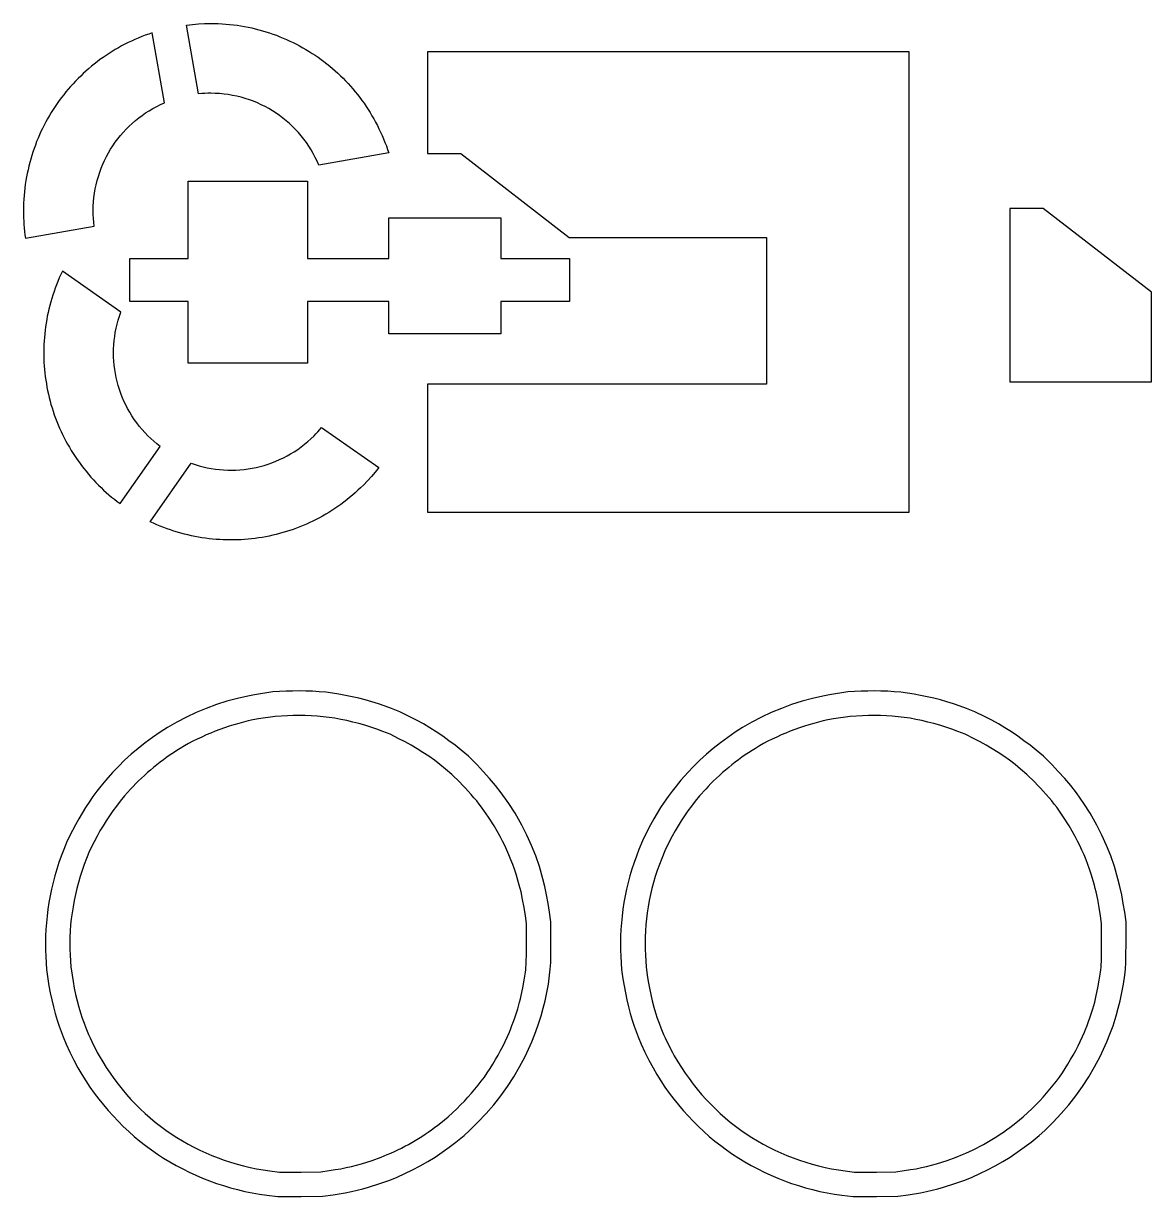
# Model space of a CAD drawing. Extents: x 2671 to 3169, y 765 to 950.
# Drawn here: x 2670.9 to 2809.3, y 781.6 to 925.4 of the extents above; entities that cross this region are included whole.
import ezdxf

# ---------------------------------------------------------------- set-up
doc = ezdxf.new("R2010")
doc.units = 0
doc.layers.add('6MM_ENGRAVE', color=245, linetype='CONTINUOUS')

msp = doc.modelspace()

# ---------------------------------------------------------------- linework, layer by layer
at = {"layer": '6MM_ENGRAVE'}
for points in [[(2707.15, 908.04), (2706.94, 908.53), (2706.71, 909.01), (2706.46, 909.48), (2706.19, 909.94), (2705.91, 910.38), (2705.61, 910.82), (2705.3, 911.24), (2704.97, 911.65), (2704.63, 912.05), (2704.28, 912.43), (2703.91, 912.8), (2703.53, 913.16), (2703.14, 913.5), (2702.73, 913.83), (2702.31, 914.14), (2701.89, 914.44), (2701.45, 914.72), (2701, 914.99), (2700.54, 915.24), (2700.07, 915.47), (2699.6, 915.69), (2699.11, 915.89), (2698.62, 916.07), (2698.11, 916.24), (2697.61, 916.38), (2697.09, 916.51), (2696.57, 916.62), (2696.04, 916.71), (2695.51, 916.78), (2694.97, 916.83), (2694.42, 916.86), (2693.88, 916.87), (2693.51, 916.87), (2693.14, 916.85), (2692.77, 916.83), (2692.4, 916.79), (2690.91, 925.24), (2691.65, 925.32), (2692.39, 925.39), (2693.13, 925.42), (2693.88, 925.43), (2694.34, 925.43), (2694.81, 925.41), (2695.27, 925.39), (2695.74, 925.36), (2696.2, 925.32), (2696.66, 925.27), (2697.11, 925.21), (2697.56, 925.14), (2698.01, 925.06), (2698.46, 924.97), (2698.91, 924.88), (2699.35, 924.77), (2699.79, 924.66), (2700.22, 924.54), (2700.66, 924.41), (2701.09, 924.27), (2701.51, 924.13), (2701.93, 923.98), (2702.35, 923.81), (2702.77, 923.64), (2703.18, 923.47), (2703.58, 923.28), (2703.99, 923.09), (2704.39, 922.89), (2704.78, 922.68), (2705.17, 922.46), (2705.56, 922.24), (2705.94, 922.01), (2706.31, 921.77), (2706.68, 921.53), (2707.05, 921.28), (2707.41, 921.02), (2707.77, 920.75), (2708.12, 920.48), (2708.47, 920.2), (2708.81, 919.92), (2709.14, 919.62), (2709.47, 919.33), (2709.79, 919.02), (2710.11, 918.71), (2710.42, 918.39), (2710.73, 918.07), (2711.03, 917.74), (2711.32, 917.4), (2711.61, 917.06), (2711.89, 916.71), (2712.16, 916.36), (2712.43, 916), (2712.69, 915.64), (2712.95, 915.27), (2713.19, 914.89), (2713.43, 914.51), (2713.66, 914.12), (2713.89, 913.73), (2714.11, 913.33), (2714.32, 912.93), (2714.52, 912.53), (2714.72, 912.12), (2714.9, 911.7), (2715.08, 911.28), (2715.25, 910.85), (2715.42, 910.42), (2715.57, 909.99), (2715.72, 909.55)], [(2671.16, 899.1), (2679.6, 900.59), (2679.54, 901.06), (2679.5, 901.53), (2679.48, 902), (2679.47, 902.47), (2679.48, 903.01), (2679.51, 903.55), (2679.56, 904.09), (2679.63, 904.62), (2679.72, 905.14), (2679.83, 905.66), (2679.96, 906.18), (2680.1, 906.68), (2680.26, 907.18), (2680.44, 907.67), (2680.64, 908.16), (2680.86, 908.63), (2681.09, 909.1), (2681.33, 909.55), (2681.6, 910), (2681.88, 910.44), (2682.17, 910.86), (2682.48, 911.28), (2682.81, 911.68), (2683.15, 912.08), (2683.5, 912.46), (2683.87, 912.83), (2684.25, 913.18), (2684.64, 913.52), (2685.05, 913.85), (2685.46, 914.16), (2685.9, 914.46), (2686.34, 914.74), (2686.79, 915.01), (2687.26, 915.26), (2687.74, 915.5), (2688.22, 915.72), (2686.71, 924.29), (2686.28, 924.14), (2685.85, 923.99), (2685.42, 923.82), (2685, 923.65), (2684.58, 923.47), (2684.17, 923.28), (2683.76, 923.09), (2683.35, 922.88), (2682.95, 922.67), (2682.56, 922.45), (2682.17, 922.23), (2681.79, 922), (2681.41, 921.76), (2681.04, 921.51), (2680.67, 921.26), (2680.3, 921), (2679.95, 920.73), (2679.6, 920.46), (2679.25, 920.18), (2678.91, 919.89), (2678.58, 919.6), (2678.25, 919.3), (2677.93, 918.99), (2677.61, 918.68), (2677.3, 918.36), (2677, 918.04), (2676.7, 917.71), (2676.41, 917.38), (2676.12, 917.04), (2675.85, 916.69), (2675.58, 916.34), (2675.31, 915.99), (2675.05, 915.63), (2674.8, 915.26), (2674.56, 914.89), (2674.32, 914.51), (2674.09, 914.13), (2673.87, 913.75), (2673.66, 913.36), (2673.45, 912.97), (2673.25, 912.57), (2673.06, 912.17), (2672.87, 911.76), (2672.7, 911.35), (2672.53, 910.94), (2672.37, 910.52), (2672.21, 910.1), (2672.07, 909.67), (2671.93, 909.24), (2671.8, 908.81), (2671.68, 908.38), (2671.57, 907.94), (2671.47, 907.5), (2671.37, 907.05), (2671.29, 906.61), (2671.21, 906.16), (2671.14, 905.7), (2671.08, 905.25), (2671.03, 904.79), (2670.99, 904.33), (2670.95, 903.87), (2670.93, 903.4), (2670.92, 902.94), (2670.91, 902.47), (2670.92, 902.05), (2670.93, 901.62), (2670.95, 901.2), (2670.97, 900.78), (2671.01, 900.36), (2671.05, 899.94), (2671.1, 899.52)], [(2729.48, 896.61), (2737.88, 896.61), (2737.88, 891.36), (2729.48, 891.36), (2729.48, 887.38), (2715.72, 887.38), (2715.72, 891.36), (2705.77, 891.36), (2705.77, 883.76), (2691.11, 883.76), (2691.11, 891.36), (2683.96, 891.36), (2683.96, 896.61), (2691.11, 896.61), (2691.11, 906.11), (2705.77, 906.11), (2705.77, 896.61), (2715.72, 896.61), (2715.72, 901.59), (2729.48, 901.59)], [(2791.9, 881.5), (2809.27, 881.5), (2809.27, 892.5), (2795.99, 902.76), (2791.9, 902.76)], [(2682.76, 866.56), (2687.67, 873.58), (2687.28, 873.88), (2686.9, 874.2), (2686.54, 874.53), (2686.18, 874.88), (2685.81, 875.26), (2685.46, 875.65), (2685.12, 876.06), (2684.8, 876.47), (2684.5, 876.89), (2684.21, 877.33), (2683.94, 877.77), (2683.69, 878.21), (2683.45, 878.67), (2683.24, 879.13), (2683.03, 879.6), (2682.85, 880.07), (2682.68, 880.55), (2682.53, 881.04), (2682.4, 881.53), (2682.29, 882.02), (2682.19, 882.52), (2682.11, 883.02), (2682.04, 883.52), (2682, 884.02), (2681.97, 884.53), (2681.96, 885.03), (2681.97, 885.54), (2682, 886.04), (2682.04, 886.55), (2682.1, 887.06), (2682.18, 887.56), (2682.28, 888.06), (2682.39, 888.56), (2682.53, 889.06), (2682.68, 889.55), (2682.85, 890.04), (2675.69, 895.05), (2675.49, 894.64), (2675.31, 894.23), (2675.13, 893.81), (2674.96, 893.4), (2674.81, 892.98), (2674.66, 892.55), (2674.51, 892.13), (2674.38, 891.7), (2674.26, 891.28), (2674.14, 890.85), (2674.03, 890.42), (2673.93, 889.99), (2673.84, 889.55), (2673.76, 889.12), (2673.69, 888.68), (2673.62, 888.25), (2673.56, 887.81), (2673.52, 887.38), (2673.48, 886.94), (2673.44, 886.5), (2673.42, 886.06), (2673.41, 885.63), (2673.4, 885.19), (2673.4, 884.75), (2673.41, 884.31), (2673.43, 883.88), (2673.46, 883.44), (2673.49, 883), (2673.54, 882.57), (2673.59, 882.14), (2673.65, 881.7), (2673.72, 881.27), (2673.79, 880.84), (2673.88, 880.41), (2673.97, 879.98), (2674.07, 879.56), (2674.18, 879.14), (2674.29, 878.71), (2674.42, 878.29), (2674.55, 877.88), (2674.69, 877.46), (2674.84, 877.05), (2675, 876.64), (2675.16, 876.23), (2675.34, 875.82), (2675.52, 875.42), (2675.71, 875.02), (2675.91, 874.63), (2676.11, 874.23), (2676.32, 873.85), (2676.54, 873.46), (2676.77, 873.08), (2677.01, 872.7), (2677.25, 872.33), (2677.51, 871.96), (2677.77, 871.59), (2678.03, 871.23), (2678.31, 870.87), (2678.59, 870.52), (2678.88, 870.17), (2679.18, 869.82), (2679.49, 869.49), (2679.8, 869.15), (2680.13, 868.82), (2680.44, 868.52), (2680.75, 868.22), (2681.07, 867.93), (2681.4, 867.64), (2681.73, 867.36), (2682.07, 867.09), (2682.41, 866.82)], [(2686.46, 864.34), (2691.48, 871.52), (2691.97, 871.35), (2692.46, 871.2), (2692.95, 871.07), (2693.45, 870.96), (2693.95, 870.86), (2694.45, 870.79), (2694.96, 870.73), (2695.46, 870.69), (2695.96, 870.66), (2696.47, 870.66), (2696.97, 870.67), (2697.47, 870.7), (2697.97, 870.75), (2698.47, 870.81), (2698.97, 870.9), (2699.46, 871), (2699.95, 871.11), (2700.44, 871.25), (2700.92, 871.4), (2701.39, 871.56), (2701.86, 871.75), (2702.33, 871.95), (2702.79, 872.17), (2703.24, 872.4), (2703.68, 872.66), (2704.12, 872.92), (2704.55, 873.21), (2704.97, 873.51), (2705.38, 873.83), (2705.78, 874.16), (2706.17, 874.51), (2706.55, 874.88), (2706.79, 875.13), (2707.03, 875.38), (2707.26, 875.64), (2707.48, 875.91), (2714.51, 870.99), (2714.06, 870.43), (2713.59, 869.88), (2713.1, 869.34), (2712.6, 868.82), (2712.27, 868.5), (2711.94, 868.19), (2711.6, 867.88), (2711.26, 867.58), (2710.91, 867.29), (2710.56, 867.01), (2710.2, 866.74), (2709.84, 866.47), (2709.48, 866.21), (2709.11, 865.96), (2708.74, 865.71), (2708.36, 865.48), (2707.98, 865.25), (2707.59, 865.03), (2707.21, 864.82), (2706.81, 864.61), (2706.42, 864.41), (2706.02, 864.23), (2705.62, 864.04), (2705.22, 863.87), (2704.81, 863.71), (2704.4, 863.55), (2703.99, 863.4), (2703.58, 863.26), (2703.16, 863.13), (2702.74, 863), (2702.32, 862.88), (2701.9, 862.77), (2701.48, 862.67), (2701.05, 862.58), (2700.62, 862.5), (2700.19, 862.42), (2699.76, 862.35), (2699.33, 862.29), (2698.9, 862.24), (2698.47, 862.19), (2698.03, 862.16), (2697.6, 862.13), (2697.16, 862.11), (2696.73, 862.1), (2696.29, 862.1), (2695.85, 862.1), (2695.42, 862.12), (2694.98, 862.14), (2694.55, 862.17), (2694.11, 862.21), (2693.68, 862.25), (2693.24, 862.31), (2692.81, 862.37), (2692.37, 862.45), (2691.94, 862.53), (2691.51, 862.61), (2691.08, 862.71), (2690.65, 862.82), (2690.22, 862.93), (2689.8, 863.05), (2689.37, 863.19), (2688.95, 863.33), (2688.53, 863.47), (2688.11, 863.63), (2687.69, 863.8), (2687.28, 863.97), (2686.87, 864.15)], [(2676.59, 799.3), (2677.08, 798.31), (2677.59, 797.37), (2678.06, 796.56), (2678.55, 795.78), (2679.06, 795.02), (2679.59, 794.27), (2680.14, 793.55), (2680.71, 792.84), (2681.29, 792.14), (2681.9, 791.47), (2682.52, 790.82), (2683.16, 790.18), (2683.82, 789.57), (2684.5, 788.97), (2685.19, 788.4), (2685.89, 787.85), (2686.62, 787.31), (2687.35, 786.8), (2688.1, 786.31), (2688.87, 785.84), (2689.65, 785.4), (2690.44, 784.98), (2691.24, 784.58), (2692.06, 784.2), (2692.88, 783.84), (2693.72, 783.51), (2694.57, 783.21), (2695.43, 782.93), (2696.3, 782.67), (2697.18, 782.44), (2698.06, 782.23), (2698.96, 782.05), (2699.86, 781.9), (2700.75, 781.77), (2702.12, 781.6), (2704.99, 781.59), (2707.63, 781.62), (2708.89, 781.81), (2710.39, 782.06), (2711.13, 782.2), (2711.83, 782.36), (2712.52, 782.54), (2713.23, 782.74), (2714.62, 783.18), (2715.85, 783.6), (2716.73, 783.98), (2717.68, 784.4), (2718.63, 784.86), (2719.57, 785.36), (2720.49, 785.89), (2721.39, 786.44), (2722.27, 787.03), (2723.13, 787.65), (2723.95, 788.28), (2724.96, 789.08), (2725.63, 789.71), (2726.66, 790.71), (2727.65, 791.76), (2728.59, 792.83), (2729.46, 793.94), (2730.28, 795.08), (2731.04, 796.26), (2731.76, 797.48), (2732.43, 798.75), (2733.27, 800.55), (2733.64, 801.5), (2734.01, 802.54), (2734.42, 803.75), (2734.67, 804.68), (2734.89, 805.58), (2735.1, 806.6), (2735.29, 807.65), (2735.45, 808.73), (2735.53, 809.46), (2735.58, 810.28), (2735.6, 811.28), (2735.61, 812.58), (2735.61, 815.28), (2735.44, 816.46), (2735.28, 817.53), (2735.08, 818.6), (2734.86, 819.62), (2734.63, 820.57), (2734.2, 822.05), (2733.74, 823.37), (2733.22, 824.65), (2732.65, 825.92), (2732.03, 827.13), (2731.22, 828.6), (2730.43, 829.8), (2729.51, 831.11), (2728.82, 831.99), (2728.08, 832.87), (2727.31, 833.73), (2726.56, 834.51), (2725.48, 835.58), (2724.58, 836.33), (2723.85, 836.92), (2723.1, 837.49), (2722.33, 838.04), (2721.55, 838.57), (2720.76, 839.07), (2719.96, 839.54), (2719.14, 839.99), (2718.32, 840.41), (2717.08, 841.03), (2716.05, 841.42), (2715.26, 841.71), (2714.45, 841.99), (2713.64, 842.25), (2712.84, 842.48), (2712.03, 842.69), (2711.23, 842.88), (2710.42, 843.05), (2709.61, 843.19), (2708.8, 843.32), (2707.99, 843.42), (2707.18, 843.49), (2706.37, 843.55), (2705.56, 843.58), (2704.75, 843.59), (2703.93, 843.58), (2703.13, 843.55), (2701.48, 843.46), (2699.23, 843.13), (2698.42, 842.96), (2697.16, 842.68), (2695.87, 842.32), (2694.6, 841.91), (2693.34, 841.45), (2692.11, 840.94), (2690.9, 840.37), (2689.72, 839.76), (2688.59, 839.11), (2687.66, 838.52), (2686.75, 837.89), (2685.86, 837.23), (2684.98, 836.54), (2684.14, 835.82), (2683.32, 835.09), (2682.55, 834.33), (2681.85, 833.59), (2681.01, 832.66), (2680.42, 831.92), (2679.92, 831.29), (2679.44, 830.64), (2678.97, 829.97), (2678.53, 829.3), (2678.1, 828.61), (2677.69, 827.91), (2677.29, 827.19), (2676.91, 826.46), (2676.29, 825.22), (2675.85, 824.13), (2675.55, 823.34), (2675.27, 822.54), (2675.01, 821.73), (2674.77, 820.91), (2674.55, 820.1), (2674.35, 819.28), (2674.18, 818.45), (2674.03, 817.63), (2673.9, 816.81), (2673.8, 815.98), (2673.72, 815.15), (2673.66, 814.32), (2673.62, 813.5), (2673.61, 812.67), (2673.62, 811.85), (2673.66, 811.04), (2673.75, 809.44), (2673.91, 808.3), (2674.04, 807.45), (2674.2, 806.58), (2674.38, 805.71), (2674.59, 804.86), (2674.8, 804.03), (2675.04, 803.23), (2675.29, 802.47), (2675.53, 801.81), (2675.78, 801.18), (2676.14, 800.29)], [(2676.59, 799.3), (2677.08, 798.31), (2677.59, 797.37), (2678.06, 796.56), (2678.55, 795.78), (2679.06, 795.02), (2679.59, 794.27), (2680.14, 793.55), (2680.71, 792.84), (2681.29, 792.14), (2681.9, 791.47), (2682.52, 790.82), (2683.16, 790.18), (2683.82, 789.57), (2684.5, 788.97), (2685.19, 788.4), (2685.89, 787.85), (2686.62, 787.31), (2687.35, 786.8), (2688.1, 786.31), (2688.87, 785.84), (2689.65, 785.4), (2690.44, 784.98), (2691.24, 784.58), (2692.06, 784.2), (2692.88, 783.84), (2693.72, 783.51), (2694.57, 783.21), (2695.43, 782.93), (2696.3, 782.67), (2697.18, 782.44), (2698.06, 782.23), (2698.96, 782.05), (2699.86, 781.9), (2700.75, 781.77), (2702.12, 781.6), (2704.99, 781.59), (2707.63, 781.62), (2708.89, 781.81), (2710.39, 782.06), (2711.13, 782.2), (2711.83, 782.36), (2712.52, 782.54), (2713.23, 782.74), (2714.62, 783.18), (2715.85, 783.6), (2716.73, 783.98), (2717.68, 784.4), (2718.63, 784.86), (2719.57, 785.36), (2720.49, 785.89), (2721.39, 786.44), (2722.27, 787.03), (2723.13, 787.65), (2723.95, 788.28), (2724.96, 789.08), (2725.63, 789.71), (2726.66, 790.71), (2727.65, 791.76), (2728.59, 792.83), (2729.46, 793.94), (2730.28, 795.08), (2731.04, 796.26), (2731.76, 797.48), (2732.43, 798.75), (2733.27, 800.55), (2733.64, 801.5), (2734.01, 802.54), (2734.42, 803.75), (2734.67, 804.68), (2734.89, 805.58), (2735.1, 806.6), (2735.29, 807.65), (2735.45, 808.73), (2735.53, 809.46), (2735.58, 810.28), (2735.6, 811.28), (2735.61, 812.58), (2735.61, 815.28), (2735.44, 816.46), (2735.28, 817.53), (2735.08, 818.6), (2734.86, 819.62), (2734.63, 820.57), (2734.2, 822.05), (2733.74, 823.37), (2733.22, 824.65), (2732.65, 825.92), (2732.03, 827.13), (2731.22, 828.6), (2730.43, 829.8), (2729.51, 831.11), (2728.82, 831.99), (2728.08, 832.87), (2727.31, 833.73), (2726.56, 834.51), (2725.48, 835.58), (2724.58, 836.33), (2723.85, 836.92), (2723.1, 837.49), (2722.33, 838.04), (2721.55, 838.57), (2720.76, 839.07), (2719.96, 839.54), (2719.14, 839.99), (2718.32, 840.41), (2717.08, 841.03), (2716.05, 841.42), (2715.26, 841.71), (2714.45, 841.99), (2713.64, 842.25), (2712.84, 842.48), (2712.03, 842.69), (2711.23, 842.88), (2710.42, 843.05), (2709.61, 843.19), (2708.8, 843.32), (2707.99, 843.42), (2707.18, 843.49), (2706.37, 843.55), (2705.56, 843.58), (2704.75, 843.59), (2703.93, 843.58), (2703.13, 843.55), (2701.48, 843.46), (2699.23, 843.13), (2698.42, 842.96), (2697.16, 842.68), (2695.87, 842.32), (2694.6, 841.91), (2693.34, 841.45), (2692.11, 840.94), (2690.9, 840.37), (2689.72, 839.76), (2688.59, 839.11), (2687.66, 838.52), (2686.75, 837.89), (2685.86, 837.23), (2684.98, 836.54), (2684.14, 835.82), (2683.32, 835.09), (2682.55, 834.33), (2681.85, 833.59), (2681.01, 832.66), (2680.42, 831.92), (2679.92, 831.29), (2679.44, 830.64), (2678.97, 829.97), (2678.53, 829.3), (2678.1, 828.61), (2677.69, 827.91), (2677.29, 827.19), (2676.91, 826.46), (2676.29, 825.22), (2675.85, 824.13), (2675.55, 823.34), (2675.27, 822.54), (2675.01, 821.73), (2674.77, 820.91), (2674.55, 820.1), (2674.35, 819.28), (2674.18, 818.45), (2674.03, 817.63), (2673.9, 816.81), (2673.8, 815.98), (2673.72, 815.15), (2673.66, 814.32), (2673.62, 813.5), (2673.61, 812.67), (2673.62, 811.85), (2673.66, 811.04), (2673.75, 809.44), (2673.91, 808.3), (2674.04, 807.45), (2674.2, 806.58), (2674.38, 805.71), (2674.59, 804.86), (2674.8, 804.03), (2675.04, 803.23), (2675.29, 802.47), (2675.53, 801.81), (2675.78, 801.18), (2676.14, 800.29)], [(2748.22, 827.91), (2747.83, 827.19), (2747.45, 826.46), (2746.82, 825.22), (2746.39, 824.13), (2746.09, 823.34), (2745.81, 822.54), (2745.54, 821.73), (2745.3, 820.91), (2745.08, 820.1), (2744.89, 819.28), (2744.71, 818.45), (2744.56, 817.63), (2744.44, 816.81), (2744.33, 815.98), (2744.25, 815.15), (2744.19, 814.32), (2744.16, 813.5), (2744.14, 812.67), (2744.16, 811.85), (2744.19, 811.04), (2744.28, 809.44), (2744.44, 808.3), (2744.58, 807.45), (2744.74, 806.58), (2744.92, 805.71), (2745.12, 804.86), (2745.34, 804.03), (2745.57, 803.23), (2745.82, 802.47), (2746.07, 801.81), (2746.31, 801.18), (2746.67, 800.29), (2747.12, 799.3), (2747.61, 798.31), (2748.13, 797.37), (2748.6, 796.56), (2749.09, 795.78), (2749.59, 795.02), (2750.12, 794.27), (2750.67, 793.55), (2751.24, 792.84), (2751.83, 792.14), (2752.43, 791.47), (2753.06, 790.82), (2753.7, 790.18), (2754.36, 789.57), (2755.03, 788.97), (2755.72, 788.4), (2756.43, 787.85), (2757.15, 787.31), (2757.89, 786.8), (2758.64, 786.31), (2759.4, 785.84), (2760.18, 785.4), (2760.97, 784.98), (2761.78, 784.58), (2762.59, 784.2), (2763.42, 783.84), (2764.26, 783.51), (2765.11, 783.21), (2765.97, 782.93), (2766.83, 782.67), (2767.71, 782.44), (2768.6, 782.23), (2769.49, 782.05), (2770.39, 781.9), (2771.29, 781.77), (2772.66, 781.6), (2775.52, 781.59), (2778.17, 781.62), (2779.42, 781.81), (2780.93, 782.06), (2781.66, 782.2), (2782.37, 782.36), (2783.06, 782.54), (2783.77, 782.74), (2785.16, 783.18), (2786.38, 783.6), (2787.27, 783.98), (2788.22, 784.4), (2789.17, 784.86), (2790.11, 785.36), (2791.02, 785.89), (2791.93, 786.44), (2792.81, 787.03), (2793.67, 787.65), (2794.49, 788.28), (2795.5, 789.08), (2796.17, 789.71), (2797.2, 790.71), (2798.19, 791.76), (2799.12, 792.83), (2800, 793.94), (2800.81, 795.08), (2801.58, 796.26), (2802.29, 797.48), (2802.96, 798.75), (2803.81, 800.55), (2804.17, 801.5), (2804.55, 802.54), (2804.95, 803.75), (2805.2, 804.68), (2805.42, 805.58), (2805.64, 806.6), (2805.83, 807.65), (2805.99, 808.73), (2806.07, 809.46), (2806.12, 810.28), (2806.14, 811.28), (2806.15, 812.58), (2806.15, 815.28), (2805.98, 816.46), (2805.81, 817.53), (2805.62, 818.6), (2805.4, 819.62), (2805.16, 820.57), (2804.73, 822.05), (2804.27, 823.37), (2803.76, 824.65), (2803.19, 825.92), (2802.57, 827.13), (2801.75, 828.6), (2800.97, 829.8), (2800.05, 831.11), (2799.36, 831.99), (2798.62, 832.87), (2797.84, 833.73), (2797.09, 834.51), (2796.02, 835.58), (2795.11, 836.33), (2794.39, 836.92), (2793.63, 837.49), (2792.87, 838.04), (2792.09, 838.57), (2791.3, 839.07), (2790.49, 839.54), (2789.67, 839.99), (2788.85, 840.41), (2787.61, 841.03), (2786.59, 841.42), (2785.79, 841.71), (2784.99, 841.99), (2784.18, 842.25), (2783.37, 842.48), (2782.57, 842.69), (2781.76, 842.88), (2780.95, 843.05), (2780.15, 843.19), (2779.34, 843.32), (2778.53, 843.42), (2777.72, 843.49), (2776.91, 843.55), (2776.09, 843.58), (2775.28, 843.59), (2774.46, 843.58), (2773.67, 843.55), (2772.01, 843.46), (2769.76, 843.13), (2768.96, 842.96), (2767.69, 842.68), (2766.41, 842.32), (2765.13, 841.91), (2763.88, 841.45), (2762.64, 840.94), (2761.44, 840.37), (2760.26, 839.76), (2759.12, 839.11), (2758.2, 838.52), (2757.29, 837.89), (2756.39, 837.23), (2755.52, 836.54), (2754.67, 835.82), (2753.86, 835.09), (2753.09, 834.33), (2752.39, 833.59), (2751.54, 832.66), (2750.95, 831.92), (2750.46, 831.29), (2749.97, 830.64), (2749.51, 829.97), (2749.06, 829.3), (2748.64, 828.61)], [(2748.22, 827.91), (2747.83, 827.19), (2747.45, 826.46), (2746.82, 825.22), (2746.39, 824.13), (2746.09, 823.34), (2745.81, 822.54), (2745.54, 821.73), (2745.3, 820.91), (2745.08, 820.1), (2744.89, 819.28), (2744.71, 818.45), (2744.56, 817.63), (2744.44, 816.81), (2744.33, 815.98), (2744.25, 815.15), (2744.19, 814.32), (2744.16, 813.5), (2744.14, 812.67), (2744.16, 811.85), (2744.19, 811.04), (2744.28, 809.44), (2744.44, 808.3), (2744.58, 807.45), (2744.74, 806.58), (2744.92, 805.71), (2745.12, 804.86), (2745.34, 804.03), (2745.57, 803.23), (2745.82, 802.47), (2746.07, 801.81), (2746.31, 801.18), (2746.67, 800.29), (2747.12, 799.3), (2747.61, 798.31), (2748.13, 797.37), (2748.6, 796.56), (2749.09, 795.78), (2749.59, 795.02), (2750.12, 794.27), (2750.67, 793.55), (2751.24, 792.84), (2751.83, 792.14), (2752.43, 791.47), (2753.06, 790.82), (2753.7, 790.18), (2754.36, 789.57), (2755.03, 788.97), (2755.72, 788.4), (2756.43, 787.85), (2757.15, 787.31), (2757.89, 786.8), (2758.64, 786.31), (2759.4, 785.84), (2760.18, 785.4), (2760.97, 784.98), (2761.78, 784.58), (2762.59, 784.2), (2763.42, 783.84), (2764.26, 783.51), (2765.11, 783.21), (2765.97, 782.93), (2766.83, 782.67), (2767.71, 782.44), (2768.6, 782.23), (2769.49, 782.05), (2770.39, 781.9), (2771.29, 781.77), (2772.66, 781.6), (2775.52, 781.59), (2778.17, 781.62), (2779.42, 781.81), (2780.93, 782.06), (2781.66, 782.2), (2782.37, 782.36), (2783.06, 782.54), (2783.77, 782.74), (2785.16, 783.18), (2786.38, 783.6), (2787.27, 783.98), (2788.22, 784.4), (2789.17, 784.86), (2790.11, 785.36), (2791.02, 785.89), (2791.93, 786.44), (2792.81, 787.03), (2793.67, 787.65), (2794.49, 788.28), (2795.5, 789.08), (2796.17, 789.71), (2797.2, 790.71), (2798.19, 791.76), (2799.12, 792.83), (2800, 793.94), (2800.81, 795.08), (2801.58, 796.26), (2802.29, 797.48), (2802.96, 798.75), (2803.81, 800.55), (2804.17, 801.5), (2804.55, 802.54), (2804.95, 803.75), (2805.2, 804.68), (2805.42, 805.58), (2805.64, 806.6), (2805.83, 807.65), (2805.99, 808.73), (2806.07, 809.46), (2806.12, 810.28), (2806.14, 811.28), (2806.15, 812.58), (2806.15, 815.28), (2805.98, 816.46), (2805.81, 817.53), (2805.62, 818.6), (2805.4, 819.62), (2805.16, 820.57), (2804.73, 822.05), (2804.27, 823.37), (2803.76, 824.65), (2803.19, 825.92), (2802.57, 827.13), (2801.75, 828.6), (2800.97, 829.8), (2800.05, 831.11), (2799.36, 831.99), (2798.62, 832.87), (2797.84, 833.73), (2797.09, 834.51), (2796.02, 835.58), (2795.11, 836.33), (2794.39, 836.92), (2793.63, 837.49), (2792.87, 838.04), (2792.09, 838.57), (2791.3, 839.07), (2790.49, 839.54), (2789.67, 839.99), (2788.85, 840.41), (2787.61, 841.03), (2786.59, 841.42), (2785.79, 841.71), (2784.99, 841.99), (2784.18, 842.25), (2783.37, 842.48), (2782.57, 842.69), (2781.76, 842.88), (2780.95, 843.05), (2780.15, 843.19), (2779.34, 843.32), (2778.53, 843.42), (2777.72, 843.49), (2776.91, 843.55), (2776.09, 843.58), (2775.28, 843.59), (2774.46, 843.58), (2773.67, 843.55), (2772.01, 843.46), (2769.76, 843.13), (2768.96, 842.96), (2767.69, 842.68), (2766.41, 842.32), (2765.13, 841.91), (2763.88, 841.45), (2762.64, 840.94), (2761.44, 840.37), (2760.26, 839.76), (2759.12, 839.11), (2758.2, 838.52), (2757.29, 837.89), (2756.39, 837.23), (2755.52, 836.54), (2754.67, 835.82), (2753.86, 835.09), (2753.09, 834.33), (2752.39, 833.59), (2751.54, 832.66), (2750.95, 831.92), (2750.46, 831.29), (2749.97, 830.64), (2749.51, 829.97), (2749.06, 829.3), (2748.64, 828.61)], [(2704.98, 784.59), (2707.39, 784.61), (2708.42, 784.77), (2709.16, 784.89), (2709.85, 785.01), (2710.5, 785.14), (2711.13, 785.28), (2711.75, 785.44), (2712.37, 785.61), (2713.01, 785.81), (2713.68, 786.03), (2714.78, 786.41), (2715.54, 786.73), (2715.98, 786.92), (2716.41, 787.12), (2716.85, 787.33), (2717.28, 787.54), (2717.7, 787.76), (2718.12, 787.99), (2718.54, 788.22), (2718.95, 788.46), (2719.36, 788.71), (2719.77, 788.97), (2720.17, 789.23), (2720.57, 789.5), (2720.96, 789.78), (2721.34, 790.06), (2721.73, 790.35), (2722.1, 790.64), (2723, 791.36), (2723.57, 791.89), (2724.06, 792.35), (2724.53, 792.82), (2724.99, 793.29), (2725.43, 793.77), (2725.86, 794.26), (2726.27, 794.74), (2726.68, 795.24), (2727.06, 795.74), (2727.44, 796.25), (2727.8, 796.77), (2728.15, 797.3), (2728.49, 797.84), (2728.82, 798.38), (2729.14, 798.94), (2729.44, 799.51), (2729.74, 800.09), (2730.51, 801.73), (2730.65, 802.09), (2730.83, 802.55), (2731.01, 803.04), (2731.18, 803.52), (2731.55, 804.62), (2731.76, 805.43), (2731.86, 805.82), (2731.96, 806.25), (2732.16, 807.17), (2732.33, 808.14), (2732.48, 809.12), (2732.51, 809.41), (2732.54, 809.71), (2732.57, 810.04), (2732.58, 810.4), (2732.6, 811.32), (2732.61, 812.59), (2732.61, 815.07), (2732.48, 816.02), (2732.32, 817.03), (2732.14, 818.01), (2731.94, 818.94), (2731.84, 819.38), (2731.73, 819.79), (2731.34, 821.14), (2731.14, 821.72), (2730.93, 822.31), (2730.7, 822.89), (2730.46, 823.48), (2730.21, 824.05), (2729.94, 824.62), (2729.67, 825.18), (2729.38, 825.73), (2728.65, 827.05), (2727.95, 828.12), (2727.1, 829.33), (2726.81, 829.71), (2726.5, 830.1), (2726.16, 830.5), (2725.82, 830.9), (2725.47, 831.29), (2725.12, 831.68), (2724.76, 832.05), (2724.42, 832.4), (2723.46, 833.36), (2722.67, 834.01), (2722, 834.56), (2721.31, 835.08), (2720.62, 835.58), (2719.91, 836.05), (2719.2, 836.51), (2718.47, 836.94), (2717.73, 837.34), (2716.97, 837.73), (2715.87, 838.28), (2715, 838.61), (2714.25, 838.89), (2713.51, 839.14), (2712.77, 839.38), (2712.04, 839.59), (2711.31, 839.78), (2710.58, 839.95), (2709.85, 840.1), (2709.12, 840.23), (2708.39, 840.34), (2707.67, 840.43), (2706.94, 840.5), (2706.21, 840.55), (2705.48, 840.58), (2704.75, 840.59), (2704.01, 840.58), (2703.28, 840.55), (2701.77, 840.47), (2699.74, 840.17), (2699.06, 840.03), (2698.47, 839.91), (2697.89, 839.77), (2697.31, 839.61), (2696.73, 839.45), (2696.15, 839.27), (2695.58, 839.08), (2695.01, 838.87), (2694.44, 838.66), (2693.88, 838.43), (2693.32, 838.19), (2692.77, 837.94), (2692.23, 837.68), (2691.69, 837.41), (2691.17, 837.13), (2690.65, 836.84), (2690.14, 836.54), (2689.73, 836.28), (2689.32, 836.01), (2688.9, 835.74), (2688.49, 835.45), (2688.08, 835.15), (2687.68, 834.85), (2687.28, 834.53), (2686.88, 834.22), (2686.49, 833.89), (2686.11, 833.57), (2685.74, 833.23), (2685.38, 832.9), (2685.03, 832.56), (2684.69, 832.23), (2684.36, 831.89), (2684.05, 831.55), (2683.29, 830.71), (2682.77, 830.06), (2682.31, 829.47), (2681.87, 828.88), (2681.46, 828.28), (2681.05, 827.68), (2680.67, 827.06), (2680.3, 826.42), (2679.94, 825.77), (2679.58, 825.09), (2679.03, 823.99), (2678.65, 823.04), (2678.37, 822.31), (2678.11, 821.57), (2677.87, 820.84), (2677.65, 820.1), (2677.46, 819.36), (2677.28, 818.62), (2677.12, 817.88), (2676.99, 817.13), (2676.87, 816.39), (2676.78, 815.64), (2676.7, 814.9), (2676.65, 814.16), (2676.62, 813.41), (2676.61, 812.67), (2676.62, 811.93), (2676.65, 811.19), (2676.74, 809.74), (2676.88, 808.74), (2677, 807.95), (2677.15, 807.16), (2677.31, 806.36), (2677.5, 805.58), (2677.69, 804.83), (2677.9, 804.12), (2678.12, 803.46), (2678.34, 802.87), (2678.56, 802.28), (2678.72, 801.89), (2678.89, 801.48), (2679.09, 801.04), (2679.3, 800.59), (2679.52, 800.14), (2679.74, 799.69), (2679.97, 799.26), (2680.21, 798.84), (2680.63, 798.12), (2681.07, 797.41), (2681.53, 796.72), (2682.01, 796.05), (2682.51, 795.39), (2683.02, 794.74), (2683.55, 794.12), (2684.1, 793.51), (2684.66, 792.92), (2685.24, 792.35), (2685.84, 791.79), (2686.45, 791.25), (2687.07, 790.73), (2687.71, 790.23), (2688.36, 789.75), (2689.03, 789.29), (2689.71, 788.85), (2690.4, 788.43), (2691.1, 788.02), (2691.81, 787.64), (2692.54, 787.28), (2693.28, 786.94), (2694.02, 786.62), (2694.78, 786.32), (2695.55, 786.05), (2696.32, 785.79), (2697.11, 785.56), (2697.9, 785.35), (2698.7, 785.17), (2699.51, 785), (2700.32, 784.86), (2701.14, 784.75), (2702.31, 784.6)], [(2704.98, 784.59), (2707.39, 784.61), (2708.42, 784.77), (2709.16, 784.89), (2709.85, 785.01), (2710.5, 785.14), (2711.13, 785.28), (2711.75, 785.44), (2712.37, 785.61), (2713.01, 785.81), (2713.68, 786.03), (2714.78, 786.41), (2715.54, 786.73), (2715.98, 786.92), (2716.41, 787.12), (2716.85, 787.33), (2717.28, 787.54), (2717.7, 787.76), (2718.12, 787.99), (2718.54, 788.22), (2718.95, 788.46), (2719.36, 788.71), (2719.77, 788.97), (2720.17, 789.23), (2720.57, 789.5), (2720.96, 789.78), (2721.34, 790.06), (2721.73, 790.35), (2722.1, 790.64), (2723, 791.36), (2723.57, 791.89), (2724.06, 792.35), (2724.53, 792.82), (2724.99, 793.29), (2725.43, 793.77), (2725.86, 794.26), (2726.27, 794.74), (2726.68, 795.24), (2727.06, 795.74), (2727.44, 796.25), (2727.8, 796.77), (2728.15, 797.3), (2728.49, 797.84), (2728.82, 798.38), (2729.14, 798.94), (2729.44, 799.51), (2729.74, 800.09), (2730.51, 801.73), (2730.65, 802.09), (2730.83, 802.55), (2731.01, 803.04), (2731.18, 803.52), (2731.55, 804.62), (2731.76, 805.43), (2731.86, 805.82), (2731.96, 806.25), (2732.16, 807.17), (2732.33, 808.14), (2732.48, 809.12), (2732.51, 809.41), (2732.54, 809.71), (2732.57, 810.04), (2732.58, 810.4), (2732.6, 811.32), (2732.61, 812.59), (2732.61, 815.07), (2732.48, 816.02), (2732.32, 817.03), (2732.14, 818.01), (2731.94, 818.94), (2731.84, 819.38), (2731.73, 819.79), (2731.34, 821.14), (2731.14, 821.72), (2730.93, 822.31), (2730.7, 822.89), (2730.46, 823.48), (2730.21, 824.05), (2729.94, 824.62), (2729.67, 825.18), (2729.38, 825.73), (2728.65, 827.05), (2727.95, 828.12), (2727.1, 829.33), (2726.81, 829.71), (2726.5, 830.1), (2726.16, 830.5), (2725.82, 830.9), (2725.47, 831.29), (2725.12, 831.68), (2724.76, 832.05), (2724.42, 832.4), (2723.46, 833.36), (2722.67, 834.01), (2722, 834.56), (2721.31, 835.08), (2720.62, 835.58), (2719.91, 836.05), (2719.2, 836.51), (2718.47, 836.94), (2717.73, 837.34), (2716.97, 837.73), (2715.87, 838.28), (2715, 838.61), (2714.25, 838.89), (2713.51, 839.14), (2712.77, 839.38), (2712.04, 839.59), (2711.31, 839.78), (2710.58, 839.95), (2709.85, 840.1), (2709.12, 840.23), (2708.39, 840.34), (2707.67, 840.43), (2706.94, 840.5), (2706.21, 840.55), (2705.48, 840.58), (2704.75, 840.59), (2704.01, 840.58), (2703.28, 840.55), (2701.77, 840.47), (2699.74, 840.17), (2699.06, 840.03), (2698.47, 839.91), (2697.89, 839.77), (2697.31, 839.61), (2696.73, 839.45), (2696.15, 839.27), (2695.58, 839.08), (2695.01, 838.87), (2694.44, 838.66), (2693.88, 838.43), (2693.32, 838.19), (2692.77, 837.94), (2692.23, 837.68), (2691.69, 837.41), (2691.17, 837.13), (2690.65, 836.84), (2690.14, 836.54), (2689.73, 836.28), (2689.32, 836.01), (2688.9, 835.74), (2688.49, 835.45), (2688.08, 835.15), (2687.68, 834.85), (2687.28, 834.53), (2686.88, 834.22), (2686.49, 833.89), (2686.11, 833.57), (2685.74, 833.23), (2685.38, 832.9), (2685.03, 832.56), (2684.69, 832.23), (2684.36, 831.89), (2684.05, 831.55), (2683.29, 830.71), (2682.77, 830.06), (2682.31, 829.47), (2681.87, 828.88), (2681.46, 828.28), (2681.05, 827.68), (2680.67, 827.06), (2680.3, 826.42), (2679.94, 825.77), (2679.58, 825.09), (2679.03, 823.99), (2678.65, 823.04), (2678.37, 822.31), (2678.11, 821.57), (2677.87, 820.84), (2677.65, 820.1), (2677.46, 819.36), (2677.28, 818.62), (2677.12, 817.88), (2676.99, 817.13), (2676.87, 816.39), (2676.78, 815.64), (2676.7, 814.9), (2676.65, 814.16), (2676.62, 813.41), (2676.61, 812.67), (2676.62, 811.93), (2676.65, 811.19), (2676.74, 809.74), (2676.88, 808.74), (2677, 807.95), (2677.15, 807.16), (2677.31, 806.36), (2677.5, 805.58), (2677.69, 804.83), (2677.9, 804.12), (2678.12, 803.46), (2678.34, 802.87), (2678.56, 802.28), (2678.72, 801.89), (2678.89, 801.48), (2679.09, 801.04), (2679.3, 800.59), (2679.52, 800.14), (2679.74, 799.69), (2679.97, 799.26), (2680.21, 798.84), (2680.63, 798.12), (2681.07, 797.41), (2681.53, 796.72), (2682.01, 796.05), (2682.51, 795.39), (2683.02, 794.74), (2683.55, 794.12), (2684.1, 793.51), (2684.66, 792.92), (2685.24, 792.35), (2685.84, 791.79), (2686.45, 791.25), (2687.07, 790.73), (2687.71, 790.23), (2688.36, 789.75), (2689.03, 789.29), (2689.71, 788.85), (2690.4, 788.43), (2691.1, 788.02), (2691.81, 787.64), (2692.54, 787.28), (2693.28, 786.94), (2694.02, 786.62), (2694.78, 786.32), (2695.55, 786.05), (2696.32, 785.79), (2697.11, 785.56), (2697.9, 785.35), (2698.7, 785.17), (2699.51, 785), (2700.32, 784.86), (2701.14, 784.75), (2702.31, 784.6)], [(2775.52, 784.59), (2777.93, 784.61), (2778.95, 784.77), (2779.7, 784.89), (2780.39, 785.01), (2781.04, 785.14), (2781.66, 785.28), (2782.28, 785.44), (2782.9, 785.61), (2783.54, 785.81), (2784.21, 786.03), (2785.31, 786.41), (2786.07, 786.73), (2786.51, 786.92), (2786.95, 787.12), (2787.38, 787.33), (2787.81, 787.54), (2788.24, 787.76), (2788.66, 787.99), (2789.08, 788.22), (2789.49, 788.46), (2789.9, 788.71), (2790.3, 788.97), (2790.7, 789.23), (2791.1, 789.5), (2791.49, 789.78), (2791.88, 790.06), (2792.26, 790.35), (2792.64, 790.64), (2793.54, 791.36), (2794.1, 791.89), (2794.59, 792.35), (2795.07, 792.82), (2795.52, 793.29), (2795.97, 793.77), (2796.4, 794.26), (2796.81, 794.74), (2797.21, 795.24), (2797.6, 795.74), (2797.97, 796.25), (2798.34, 796.77), (2798.69, 797.3), (2799.02, 797.84), (2799.35, 798.38), (2799.67, 798.94), (2799.98, 799.51), (2800.28, 800.09), (2801.05, 801.73), (2801.19, 802.09), (2801.36, 802.55), (2801.54, 803.04), (2801.71, 803.52), (2802.08, 804.62), (2802.3, 805.43), (2802.4, 805.82), (2802.5, 806.25), (2802.69, 807.17), (2802.87, 808.14), (2803.01, 809.12), (2803.05, 809.41), (2803.08, 809.71), (2803.1, 810.04), (2803.12, 810.4), (2803.14, 811.32), (2803.15, 812.59), (2803.15, 815.07), (2803.01, 816.02), (2802.86, 817.03), (2802.68, 818.01), (2802.48, 818.94), (2802.37, 819.38), (2802.27, 819.79), (2801.88, 821.14), (2801.68, 821.72), (2801.46, 822.31), (2801.24, 822.89), (2801, 823.48), (2800.74, 824.05), (2800.48, 824.62), (2800.2, 825.18), (2799.92, 825.73), (2799.19, 827.05), (2798.48, 828.12), (2797.64, 829.33), (2797.35, 829.71), (2797.03, 830.1), (2796.7, 830.5), (2796.36, 830.9), (2796, 831.29), (2795.65, 831.68), (2795.3, 832.05), (2794.95, 832.4), (2793.99, 833.36), (2793.21, 834.01), (2792.53, 834.56), (2791.85, 835.08), (2791.15, 835.58), (2790.45, 836.05), (2789.73, 836.51), (2789, 836.94), (2788.26, 837.34), (2787.5, 837.73), (2786.41, 838.28), (2785.53, 838.61), (2784.79, 838.89), (2784.05, 839.14), (2783.31, 839.38), (2782.57, 839.59), (2781.84, 839.78), (2781.11, 839.95), (2780.38, 840.1), (2779.66, 840.23), (2778.93, 840.34), (2778.2, 840.43), (2777.48, 840.5), (2776.75, 840.55), (2776.02, 840.58), (2775.28, 840.59), (2774.55, 840.58), (2773.81, 840.55), (2772.31, 840.47), (2770.28, 840.17), (2769.59, 840.03), (2769.01, 839.91), (2768.43, 839.77), (2767.84, 839.61), (2767.26, 839.45), (2766.69, 839.27), (2766.11, 839.08), (2765.54, 838.87), (2764.97, 838.66), (2764.41, 838.43), (2763.86, 838.19), (2763.31, 837.94), (2762.76, 837.68), (2762.23, 837.41), (2761.7, 837.13), (2761.19, 836.84), (2760.68, 836.54), (2760.27, 836.28), (2759.85, 836.01), (2759.44, 835.74), (2759.03, 835.45), (2758.62, 835.15), (2758.21, 834.85), (2757.81, 834.53), (2757.42, 834.22), (2757.03, 833.89), (2756.65, 833.57), (2756.28, 833.23), (2755.92, 832.9), (2755.56, 832.56), (2755.23, 832.23), (2754.9, 831.89), (2754.59, 831.55), (2753.83, 830.71), (2753.31, 830.06), (2752.85, 829.47), (2752.41, 828.88), (2751.99, 828.28), (2751.59, 827.68), (2751.2, 827.06), (2750.83, 826.42), (2750.47, 825.77), (2750.12, 825.09), (2749.56, 823.99), (2749.19, 823.04), (2748.91, 822.31), (2748.65, 821.57), (2748.41, 820.84), (2748.19, 820.1), (2747.99, 819.36), (2747.82, 818.62), (2747.66, 817.88), (2747.52, 817.13), (2747.41, 816.39), (2747.31, 815.64), (2747.24, 814.9), (2747.19, 814.16), (2747.16, 813.41), (2747.15, 812.67), (2747.16, 811.93), (2747.19, 811.19), (2747.27, 809.74), (2747.41, 808.74), (2747.53, 807.95), (2747.68, 807.16), (2747.85, 806.36), (2748.03, 805.58), (2748.23, 804.83), (2748.44, 804.12), (2748.65, 803.46), (2748.88, 802.87), (2749.1, 802.28), (2749.25, 801.89), (2749.43, 801.48), (2749.62, 801.04), (2749.83, 800.59), (2750.05, 800.14), (2750.28, 799.69), (2750.51, 799.26), (2750.74, 798.84), (2751.16, 798.12), (2751.61, 797.41), (2752.07, 796.72), (2752.55, 796.05), (2753.04, 795.39), (2753.56, 794.74), (2754.09, 794.12), (2754.63, 793.51), (2755.2, 792.92), (2755.78, 792.35), (2756.37, 791.79), (2756.98, 791.25), (2757.61, 790.73), (2758.25, 790.23), (2758.9, 789.75), (2759.56, 789.29), (2760.24, 788.85), (2760.93, 788.43), (2761.64, 788.02), (2762.35, 787.64), (2763.08, 787.28), (2763.81, 786.94), (2764.56, 786.62), (2765.32, 786.32), (2766.08, 786.05), (2766.86, 785.79), (2767.64, 785.56), (2768.43, 785.35), (2769.23, 785.17), (2770.04, 785), (2770.86, 784.86), (2771.68, 784.75), (2772.85, 784.6)], [(2775.52, 784.59), (2777.93, 784.61), (2778.95, 784.77), (2779.7, 784.89), (2780.39, 785.01), (2781.04, 785.14), (2781.66, 785.28), (2782.28, 785.44), (2782.9, 785.61), (2783.54, 785.81), (2784.21, 786.03), (2785.31, 786.41), (2786.07, 786.73), (2786.51, 786.92), (2786.95, 787.12), (2787.38, 787.33), (2787.81, 787.54), (2788.24, 787.76), (2788.66, 787.99), (2789.08, 788.22), (2789.49, 788.46), (2789.9, 788.71), (2790.3, 788.97), (2790.7, 789.23), (2791.1, 789.5), (2791.49, 789.78), (2791.88, 790.06), (2792.26, 790.35), (2792.64, 790.64), (2793.54, 791.36), (2794.1, 791.89), (2794.59, 792.35), (2795.07, 792.82), (2795.52, 793.29), (2795.97, 793.77), (2796.4, 794.26), (2796.81, 794.74), (2797.21, 795.24), (2797.6, 795.74), (2797.97, 796.25), (2798.34, 796.77), (2798.69, 797.3), (2799.02, 797.84), (2799.35, 798.38), (2799.67, 798.94), (2799.98, 799.51), (2800.28, 800.09), (2801.05, 801.73), (2801.19, 802.09), (2801.36, 802.55), (2801.54, 803.04), (2801.71, 803.52), (2802.08, 804.62), (2802.3, 805.43), (2802.4, 805.82), (2802.5, 806.25), (2802.69, 807.17), (2802.87, 808.14), (2803.01, 809.12), (2803.05, 809.41), (2803.08, 809.71), (2803.1, 810.04), (2803.12, 810.4), (2803.14, 811.32), (2803.15, 812.59), (2803.15, 815.07), (2803.01, 816.02), (2802.86, 817.03), (2802.68, 818.01), (2802.48, 818.94), (2802.37, 819.38), (2802.27, 819.79), (2801.88, 821.14), (2801.68, 821.72), (2801.46, 822.31), (2801.24, 822.89), (2801, 823.48), (2800.74, 824.05), (2800.48, 824.62), (2800.2, 825.18), (2799.92, 825.73), (2799.19, 827.05), (2798.48, 828.12), (2797.64, 829.33), (2797.35, 829.71), (2797.03, 830.1), (2796.7, 830.5), (2796.36, 830.9), (2796, 831.29), (2795.65, 831.68), (2795.3, 832.05), (2794.95, 832.4), (2793.99, 833.36), (2793.21, 834.01), (2792.53, 834.56), (2791.85, 835.08), (2791.15, 835.58), (2790.45, 836.05), (2789.73, 836.51), (2789, 836.94), (2788.26, 837.34), (2787.5, 837.73), (2786.41, 838.28), (2785.53, 838.61), (2784.79, 838.89), (2784.05, 839.14), (2783.31, 839.38), (2782.57, 839.59), (2781.84, 839.78), (2781.11, 839.95), (2780.38, 840.1), (2779.66, 840.23), (2778.93, 840.34), (2778.2, 840.43), (2777.48, 840.5), (2776.75, 840.55), (2776.02, 840.58), (2775.28, 840.59), (2774.55, 840.58), (2773.81, 840.55), (2772.31, 840.47), (2770.28, 840.17), (2769.59, 840.03), (2769.01, 839.91), (2768.43, 839.77), (2767.84, 839.61), (2767.26, 839.45), (2766.69, 839.27), (2766.11, 839.08), (2765.54, 838.87), (2764.97, 838.66), (2764.41, 838.43), (2763.86, 838.19), (2763.31, 837.94), (2762.76, 837.68), (2762.23, 837.41), (2761.7, 837.13), (2761.19, 836.84), (2760.68, 836.54), (2760.27, 836.28), (2759.85, 836.01), (2759.44, 835.74), (2759.03, 835.45), (2758.62, 835.15), (2758.21, 834.85), (2757.81, 834.53), (2757.42, 834.22), (2757.03, 833.89), (2756.65, 833.57), (2756.28, 833.23), (2755.92, 832.9), (2755.56, 832.56), (2755.23, 832.23), (2754.9, 831.89), (2754.59, 831.55), (2753.83, 830.71), (2753.31, 830.06), (2752.85, 829.47), (2752.41, 828.88), (2751.99, 828.28), (2751.59, 827.68), (2751.2, 827.06), (2750.83, 826.42), (2750.47, 825.77), (2750.12, 825.09), (2749.56, 823.99), (2749.19, 823.04), (2748.91, 822.31), (2748.65, 821.57), (2748.41, 820.84), (2748.19, 820.1), (2747.99, 819.36), (2747.82, 818.62), (2747.66, 817.88), (2747.52, 817.13), (2747.41, 816.39), (2747.31, 815.64), (2747.24, 814.9), (2747.19, 814.16), (2747.16, 813.41), (2747.15, 812.67), (2747.16, 811.93), (2747.19, 811.19), (2747.27, 809.74), (2747.41, 808.74), (2747.53, 807.95), (2747.68, 807.16), (2747.85, 806.36), (2748.03, 805.58), (2748.23, 804.83), (2748.44, 804.12), (2748.65, 803.46), (2748.88, 802.87), (2749.1, 802.28), (2749.25, 801.89), (2749.43, 801.48), (2749.62, 801.04), (2749.83, 800.59), (2750.05, 800.14), (2750.28, 799.69), (2750.51, 799.26), (2750.74, 798.84), (2751.16, 798.12), (2751.61, 797.41), (2752.07, 796.72), (2752.55, 796.05), (2753.04, 795.39), (2753.56, 794.74), (2754.09, 794.12), (2754.63, 793.51), (2755.2, 792.92), (2755.78, 792.35), (2756.37, 791.79), (2756.98, 791.25), (2757.61, 790.73), (2758.25, 790.23), (2758.9, 789.75), (2759.56, 789.29), (2760.24, 788.85), (2760.93, 788.43), (2761.64, 788.02), (2762.35, 787.64), (2763.08, 787.28), (2763.81, 786.94), (2764.56, 786.62), (2765.32, 786.32), (2766.08, 786.05), (2766.86, 785.79), (2767.64, 785.56), (2768.43, 785.35), (2769.23, 785.17), (2770.04, 785), (2770.86, 784.86), (2771.68, 784.75), (2772.85, 784.6)]]:
    msp.add_lwpolyline(points, close=True, dxfattribs=at)
for points in [[(2724.54, 909.47), (2737.83, 899.2), (2762.05, 899.2), (2762.05, 881.19), (2720.45, 881.19), (2720.45, 865.52), (2779.53, 865.52), (2779.53, 921.96), (2720.45, 921.96), (2720.45, 909.47)], [(2720.45, 909.47), (2724.54, 909.47)]]:
    msp.add_lwpolyline(points, dxfattribs=at)

doc.saveas('drawing.dxf')
